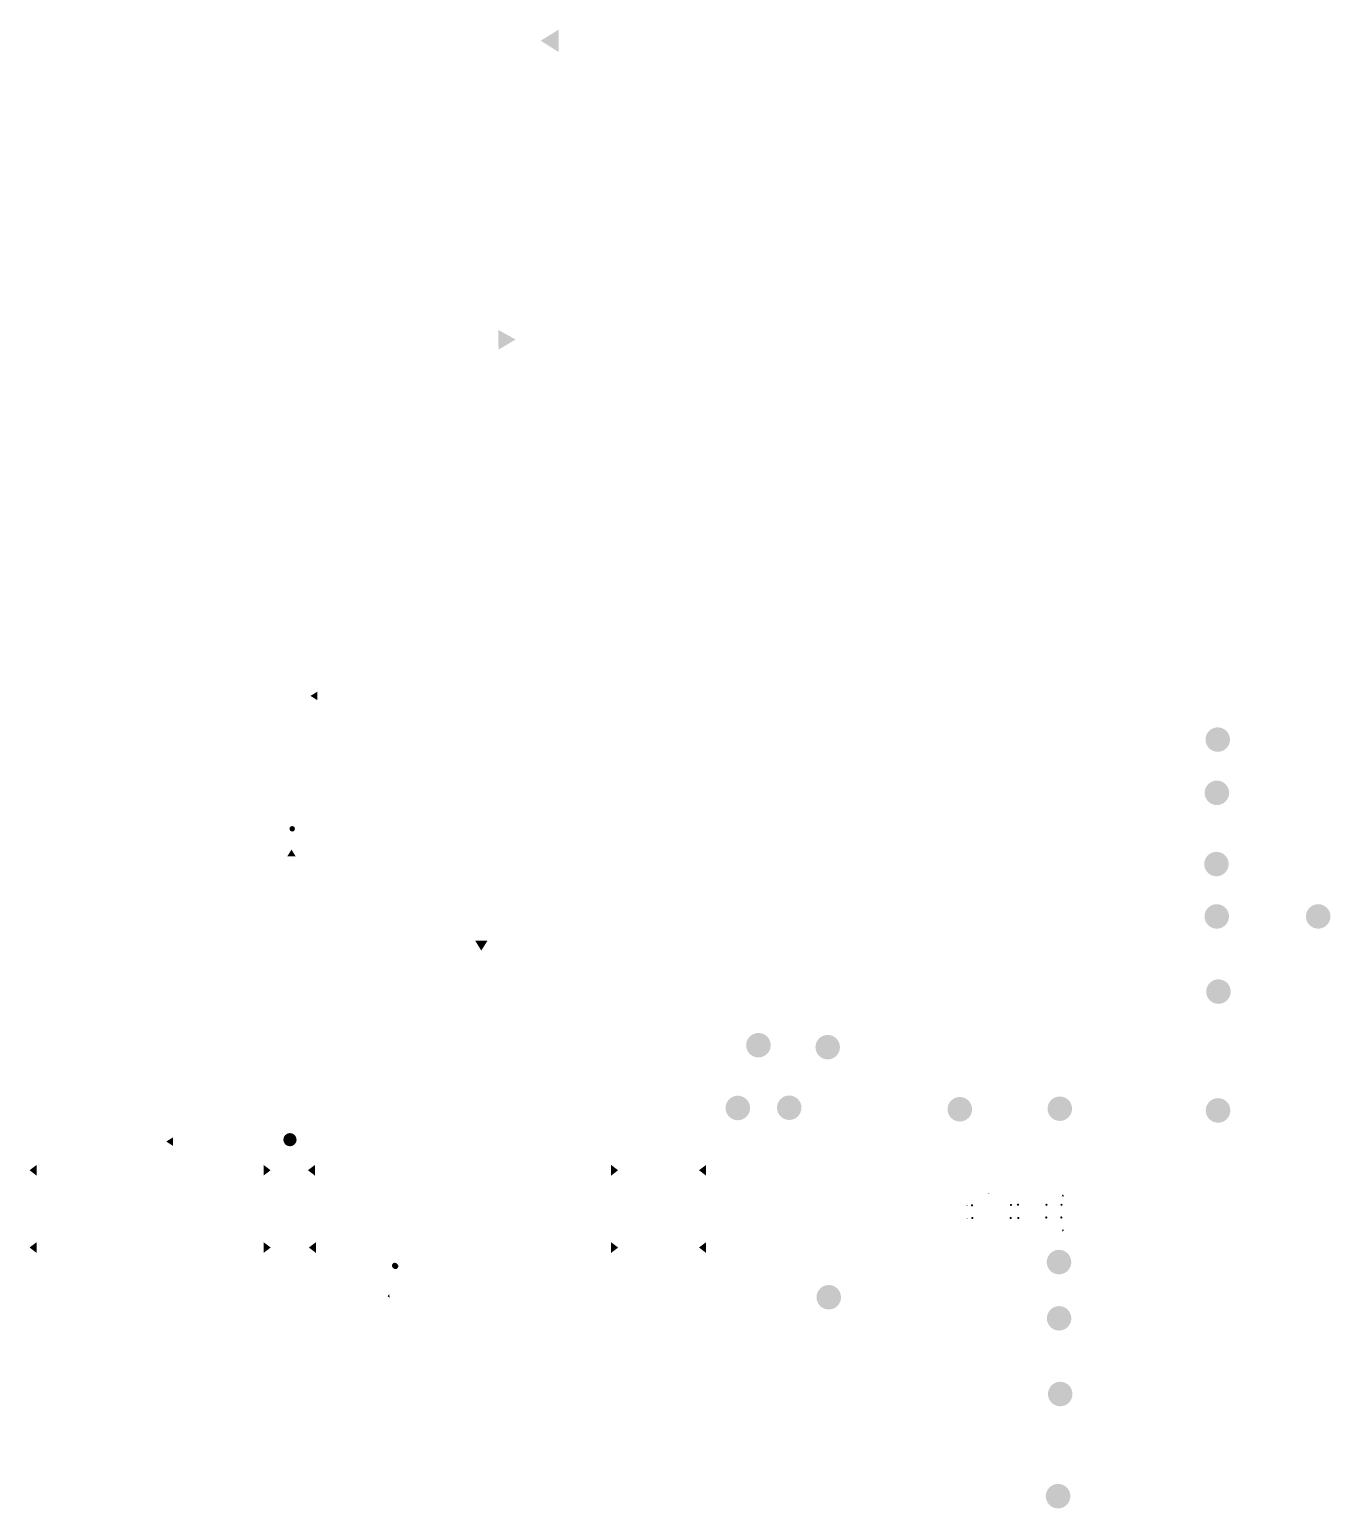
# Model space of a CAD drawing. Header units: millimetres. Extents: x -1696 to 2400, y -464 to 2129.
# Drawn here: x 429 to 2400, y -112 to 2129 of the extents above; entities that cross this region are included whole.
import ezdxf

# ---------------------------------------------------------------- set-up
doc = ezdxf.new("R2010")
doc.units = ezdxf.units.MM
doc.header["$MEASUREMENT"] = 0
doc.linetypes.add('ACAD_ISO02W100', pattern=[15, 12, -3])
doc.layers.add('图层2', color=7, linetype='Continuous', lineweight=20)

msp = doc.modelspace()

# ---------------------------------------------------------------- hatches: boundary and pattern name
at = {"linetype": 'ACAD_ISO02W100'}
for color, points in [(256, [(1230.6, 2095.1), (1203.3, 2112.4), (1230.6, 2129.3)]), (256, [(864.7, 1113.2), (854.5, 1119.6), (864.7, 1125.9)]), (256, [(819.2, 876.4), (825.7, 886.6), (832, 876.4)]), (1, [(1122.6, 748.5), (1113.2, 733.7), (1104.1, 748.5)]), (256, [(646.1, 437.8), (635.9, 444.3), (646.1, 450.6)]), (256, [(1881.3, 364.8), (1882.2, 366.2), (1883.1, 364.8)]), (256, [(1994.6, 364.4), (1996.1, 361.3), (1992.6, 361.3)]), (256, [(1849.5, 346.6), (1848, 347.5), (1849.5, 348.4)]), (256, [(1849.8, 326.9), (1848.4, 327.8), (1849.8, 328.7)]), (256, [(1994.4, 307.7), (1992.8, 310.9), (1996.3, 310.9)])]:
    msp.add_hatch(color=color, dxfattribs=at).paths.add_polyline_path(points)
for color, points in [(7, [(1138.9, 1674.3), (1139.4, 1644.2), (1165.2, 1659.7)]), (256, [(2247.7, 1053.4, 1), (2210.6, 1053.4, 1)]), (256, [(2246.4, 972.7, 1), (2209.3, 972.7, 1)]), (256, [(830.9, 918.2, 1), (822.6, 918.2, 1)]), (256, [(2245.7, 864.8, 1), (2208.6, 864.8, 1)]), (256, [(2246.2, 785.4, 1), (2209.1, 785.4, 1)]), (256, [(2399.9, 785.4, 1), (2362.8, 785.4, 1)]), (256, [(2248.8, 671.5, 1), (2211.6, 671.5, 1)]), (256, [(1550.5, 596.9, 1), (1515.8, 583.7, 1)]), (256, [(1656.7, 587.3, 1), (1619.6, 587.3, 1)]), (256, [(1520.5, 495.2, 1), (1483.4, 495.1, 1)]), (256, [(1598.4, 495.6, 1), (1561.3, 495.5, 1)]), (256, [(1856.9, 493.2, 1), (1819.7, 493.2, 1)]), (256, [(2008.4, 494.1, 1), (1971.3, 494, 1)]), (256, [(2248.2, 491.5, 1), (2211, 491.4, 1)]), (256, [(833.4, 447.1, 1), (813.3, 447.1, 1)]), (256, [(1856.7, 345.9, 1), (1856.7, 349.3, 1)]), (256, [(1915.9, 346.6, 1), (1915.9, 349.9, 1)]), (256, [(1926.5, 347, 1), (1926.5, 350.4, 1)]), (256, [(1969.6, 346.8, 1), (1969.6, 350.1, 1)]), (256, [(1992.4, 346.8, 1), (1992.4, 350.1, 1)]), (256, [(1857.3, 326.8, 1), (1857.3, 330.2, 1)]), (256, [(1915.4, 326.8, 1), (1915.4, 330.2, 1)]), (256, [(1926.9, 326.8, 1), (1926.9, 330.2, 1)]), (256, [(1969.3, 327.5, 1), (1969.3, 330.9, 1)]), (256, [(1992.1, 327.5, 1), (1992.1, 330.9, 1)]), (256, [(2007.2, 261.7, 1), (1970, 261.6, 1)]), (256, [(1658.3, 208.4, 1), (1621.2, 208.3, 1)]), (256, [(2007.3, 176.4, 1), (1970.2, 176.4, 1)]), (256, [(2009, 61.8, 1), (1971.9, 61.7, 1)]), (256, [(2005.8, -93.1, 1), (1968.6, -93.1, 1)])]:
    msp.add_hatch(color=color).paths.add_polyline_path(points)
at = {"layer": '图层2'}
for points in [[(439.4, 400.8), (439.4, 392.7), (428.8, 400.8), (439.4, 408.8)], [(794, 400.8), (783.4, 392.7), (783.4, 400.8), (783.4, 408.8)], [(861.2, 400.8), (861.2, 392.7), (850.6, 400.8), (861.2, 408.8)], [(1320.6, 400.8), (1310, 392.7), (1310, 400.8), (1310, 408.8)], [(1453.7, 400.8), (1453.7, 392.7), (1443.2, 400.8), (1453.7, 408.8)], [(439.4, 283.7), (439.4, 275.6), (428.8, 283.7), (439.4, 291.7)], [(794.1, 283.7), (783.5, 275.6), (783.5, 283.7), (783.5, 291.7)], [(862.6, 283.7), (862.6, 275.6), (852, 283.7), (862.6, 291.7)], [(1320.6, 283.7), (1310, 275.6), (1310, 283.7), (1310, 291.7)], [(1453.7, 283.7), (1453.7, 275.6), (1443.2, 283.7), (1453.7, 291.7)]]:
    msp.add_hatch(color=7, dxfattribs=at).paths.add_polyline_path(points)
h = msp.add_hatch(dxfattribs=at)
h.set_pattern_fill('ANSI31', style=0)
edge = h.paths.add_edge_path()
edge.add_arc((982.7, 255.8), 4.01, 0, 360)
h = msp.add_hatch(color=1, dxfattribs=at)
h.paths.add_polyline_path([(971.2, 209.8), (974.6, 207.7), (974.1, 210.3)])
h.paths.add_polyline_path([(974.1, 210.3), (973.7, 212.9), (971.2, 209.8)])

doc.saveas('drawing.dxf')
